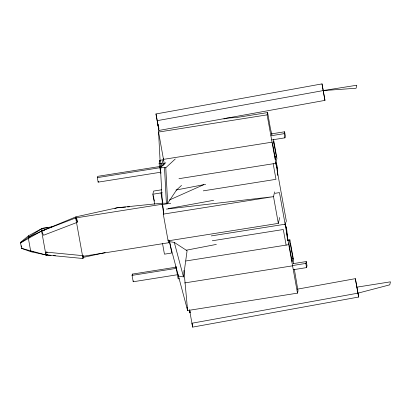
<?xml version="1.0" encoding="UTF-8"?>
<svg xmlns="http://www.w3.org/2000/svg" width="411" height="411" viewBox="0 0 411 411"><rect width="100%" height="100%" fill="white"/><g stroke="black" fill="none" stroke-linecap="round" stroke-linejoin="round"><path stroke-width="0.62" d="M163.635 211.521L163.655 210.519M83.351 255.719L83.007 258.509L45.929 254.948L46.089 252.118L47.357 252.205M178.61 274.825L178.436 276.069L183.486 276.901L187.092 250.741L174.3 242.423L169.25 241.591L169.044 240.43M50.99 255.282L45.929 254.948L30.779 251.691L21.536 248.357L20.55 242.886L20.714 242.156L28.595 235.719L42.23 228.362L52.295 226.769M28.595 235.719L28.205 237.409L30.779 251.691L33.301 251.784M47.208 254.841L45.929 254.948L41.619 231.018L42.23 228.362L47.907 227.709M46.089 252.118L83.166 255.683L83.007 258.509L75.701 217.943L75.953 216.849L117.289 207.74L162.33 203.162L167.667 203.291L176.56 189.969L181.523 185.392M161.081 172.168L98.142 182.145L97.325 177.629L97.618 176.365L159.93 166.491M98.142 182.145L98.332 181.302M177.824 274.676L133.2 281.751L132.054 275.375L132.342 274.106L176.34 267.135M160.865 173.375L159.119 163.686L159.9 160.295L163.424 159.735M154.654 204.164L152.856 194.228L153.575 191.069L161.657 189.79M133.2 281.751L133.395 280.903M161.004 168.746L160.449 167.606L163.737 158.256M279.67 217.537L278.329 223.379L168.104 240.846L163.29 214.121L163.609 212.739L162.083 204.257L162.33 203.162L158.569 132.049L158.934 130.451L155.985 113.965L322.013 83.89L324.962 100.371L158.934 130.451L155.985 113.965M168.104 240.846L168.315 239.921M82.621 256.377L169.003 242.685L169.25 241.591L187.621 310.546L297.492 293.141L298.011 290.87L294.338 269.277M211.311 235.909L285.116 224.216L286.328 221.092L267.104 114.859L267.623 112.583L236.911 117.454L226.918 118.137L223.851 118.985M276.233 156.17L275.457 159.571L272.734 144.456L273.51 141.055L276.233 156.17L274.98 156.37M271.697 139.94L284.931 137.839L284.181 133.657L284.607 131.792L271.83 133.816L271.866 134.479L270.438 128.669L267.623 112.583M284.931 137.839L285.357 135.974L284.607 131.792M274.605 191.906L273.515 196.653L278.329 223.379M287.356 240.204L289.878 239.803L288.763 244.679L297.492 293.141M292.976 258.678L292.195 262.074L289.478 246.96L290.253 243.564L292.976 258.678L291.096 258.976M293.346 269.708L306.585 267.607L305.83 263.425L306.257 261.56L293.022 263.662M306.585 267.607L307.012 265.747L306.257 261.56M175.256 158.995L165.787 167.739L160.449 167.606L164.189 163.275L162.617 165.602L164.297 163.876L158.564 132.059L267.104 114.859M160.449 167.606L165.813 162.658M21.773 242.69L20.55 242.886L28.205 237.409L42.23 228.362M20.55 242.886L41.619 231.018L75.953 216.849M162.083 204.257L75.701 217.943L41.619 231.018L28.205 237.409L29.464 237.209M169.332 200.039L203.738 184.688M75.701 217.943L77.597 222.197L43.52 235.272L41.619 231.018L44.671 230.083M114.844 208.49L117.289 207.74L125.581 207.087M22.759 248.167L21.536 248.357L45.929 254.948L47.167 254.666M83.253 257.414L105.175 252.58M152.856 194.228L162.206 192.702M176 190.041L205.623 184.323M186.214 250.222L216.356 244.406M168.32 208.583L213.612 200.311M157.223 120.664L323.252 90.584L356.08 88.247L356.763 85.241L323.185 90.564L322.013 83.89M297.533 289.133L355.351 278.658L358.68 297.035L192.651 327.11L189.553 309.997M270.941 135.753L284.181 133.657M163.486 159.37L272.02 142.17M159.119 163.686L162.648 163.126M97.325 177.629L160.269 167.657M178.97 178.677L275.832 163.326L276.947 158.451L273.551 139.606M203.275 190.853L275.987 179.33L273.181 163.748M162.576 204.534L170.724 203.24M275.062 193.304L279.48 192.6L288.763 244.679L185.88 260.98M41.619 231.018L43.509 230.72M30.779 251.691L32.032 251.491M45.929 254.948L47.82 254.645M212.333 240.759L283.307 229.513L286.113 245.1M288.116 240.589L289.76 240.327M132.054 275.375L176.679 268.301M179.33 278.725L178.153 278.91L175.862 266.194M292.596 265.527L305.83 263.425M184.667 282.932L292.575 265.825M355.351 278.658L356.866 287.155L390.45 281.833L389.762 284.833L358.012 293.146L191.983 323.226L192.651 327.11M166.465 209.091L273.515 196.653L163.29 214.121L163.722 210.874L162.33 203.162M49.803 227.489L51.062 227.345M127.492 206.939L129.408 206.784M117.289 207.74L121.769 207.642M53.522 255.447L55.418 255.575M284.962 224.437L286.565 228.167L287.875 240.286M153.853 198.056L153.133 195.77L154.392 201.077M276.069 162.355L277.076 165.823L277.795 175.456M275.642 162.792L277.327 168.577M158.394 126.172L157.696 123.757L158.831 128.607M174.3 242.423L183.486 276.901M324.962 100.371L323.293 91.17M356.866 287.155L358.68 297.035M289.878 239.803L293.387 259.284L293.731 263.394M158.677 127.384L158.898 128.597M187.062 307.443L187.621 310.546L183.923 270.335M159.9 160.295L160.115 161.508M160.958 192.944L162.602 202.073M169.877 242.469L171.772 253.012L164.446 254.173L162.545 243.631M168.613 240.538L169.003 242.685M132.342 274.106L132.553 275.267M76.626 217.799L77.299 221.529M21.372 245.809L21.593 247.026M189.512 309.848L189.99 312.622L189.738 310.31M189.754 310.747L189.99 312.622M286.051 226.641L287.222 237.486M271.83 133.816L271.882 134.32M165.787 167.739L167.667 203.291M164.513 167.703L166.398 203.26"/></g></svg>
